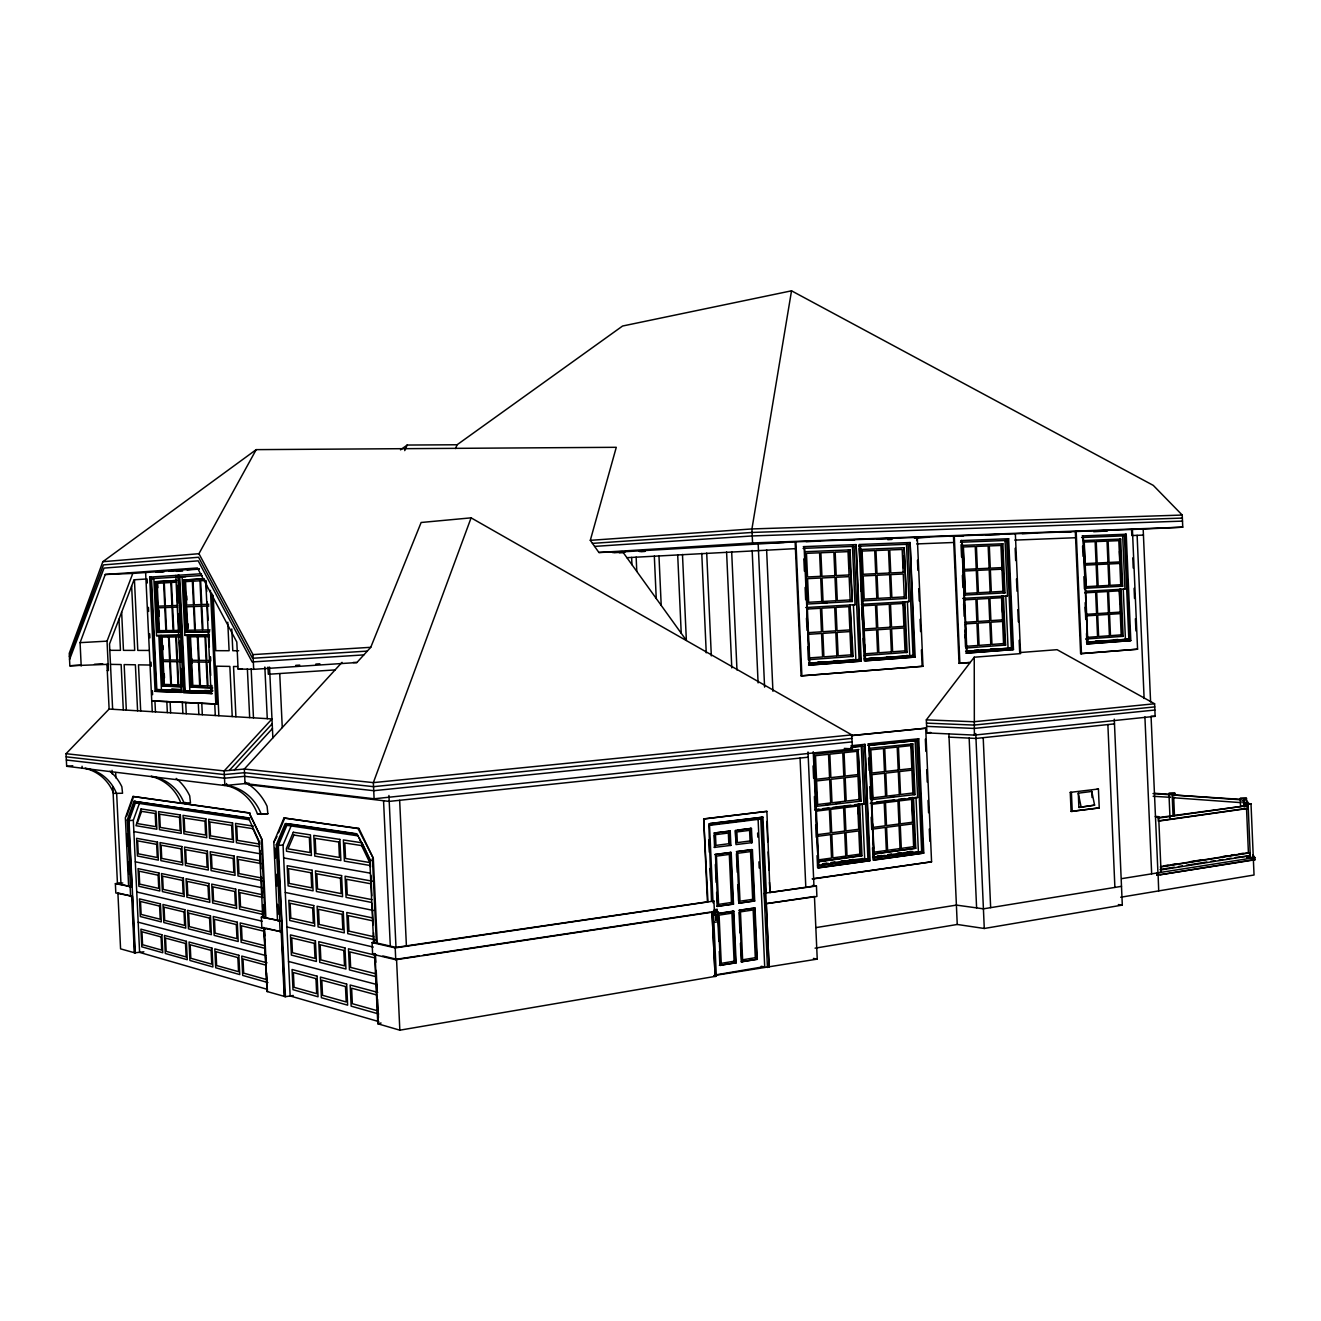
<?xml version="1.0" encoding="UTF-8"?>
<svg xmlns="http://www.w3.org/2000/svg" width="1321" height="1321" viewBox="0 0 1321 1321"><rect width="100%" height="100%" fill="white"/><g stroke="black" fill="none" stroke-linecap="round" stroke-linejoin="round"><path stroke-width="1.5" d="M1015.354 533.734L1020.572 653.614L974.238 657.214L974.353 735.103L1155.132 716.312L1154.604 703.763L1057.064 649.684L1019.68 652.574L1019.152 640.305M715.239 912.844L715.47 913.967M1150.591 701.88L1143.177 529.044L1140.898 529.176L1182.757 527.178L1182.229 515.058L1153.283 485.385L791.527 290.818L751.93 528.945L752.557 542.948L598.908 552.492L590.305 540.339L616.28 447.307L256.208 449.635L102.823 561.706L69.253 653.367L69.848 665.784L108.14 664.331L106.968 664.314L109.115 709.063L66.05 753.713L66.661 766.296L224.851 785.533L249.009 783.188M249.801 818.062L133.966 801.335L127.262 820.044L130.449 886.853L128.632 886.441L125.363 817.798L132.975 796.464L180.68 803.085M126.799 815.784L133.041 798.33M143.89 951.814L134.725 952.821L132.48 896.282L115.819 892.979L115.373 883.666L132.034 886.837L128.385 819.928L135.089 801.22M135.336 953.002L129.029 820.688L135.419 802.854L138.309 802.574M267.403 989.379L139.613 952.408L133.322 820.242L139.745 802.425L143.758 803.019M81.192 665.999L80.086 642.65L105.251 574.486L197.44 567.964L236.806 642.006L238.094 669.02L253.682 669.334L356.885 662.531L370.755 647.307L421.135 522.489L471.102 517.849L851.781 734.889L852.408 748.875L374.107 798.776L245.029 783.584L244.335 769.037L342.007 662.349M471.102 517.849L373.348 782.626L374.107 798.776M107.265 670.54L108.438 670.556L107.034 641.147L132.794 573.43L199.108 568.757M455.563 448.562L457.083 444.764L622.571 326.023L791.527 290.818M377.261 943.111L373.628 942.6L369.797 860.301L357.231 834.178L285.204 823.577L276.287 844.78L279.87 921.117L277.509 920.572L273.81 842.154L283.965 817.996L358.932 828.465L373.298 858.237L377.261 943.111L395.986 947.405L707.957 901.764L703.697 818.888L707.412 901.682M276.981 836.49L273.81 842.154M278.533 832.775L284.791 817.914M259.18 841.939L262.73 917.187L263.952 917.022L261.343 917.154L261.839 927.788L282.199 931.883L277.509 844.631L286.459 823.445M293.279 995.473L285.452 996.695L278.335 845.506L286.872 825.311L290.026 824.965M378.797 1021.595L290.141 995.951L283.057 844.978L291.611 824.799M404.738 450.626L407.182 445.045L457.083 444.764M102.823 561.706L198.943 553.697L256.208 449.635M974.353 735.103L926.913 732.891L926.335 719.862L974.238 657.214M234.411 769.961L272.423 728.532M229.293 770.44L272.192 723.743M400.494 449.867L407.182 445.045M715.173 912.415L715.454 913.818M1078.894 807.445L1094.597 805.15L1091.79 791.444L1078.283 793.178L1078.894 807.445L1094.597 805.15M815.09 948.164L957.246 924.469L984.277 928.481L1122.305 905.083L1114.28 719.185M714.545 975.096L763.621 966.757L761.177 966.295M715.619 975.311L817.237 959.112L814.446 896.48L764.942 903.845L764.463 893.227L766.329 893.194L762.927 817.171L710.021 823.478M375.032 954.109L378.285 1023.907L399.834 1030.182L716.329 976.186L713.39 910.962M1120.67 897.24L1254.042 875.014L1253.381 859.74L1160.069 874.766M740.437 943.277L741.279 961.82L756.784 959.228L754.473 907.973M719.367 965.288L736.144 962.86L733.832 911.259L732.742 911.094L733.37 924.964M741.279 961.82L757.313 959.327L755.018 908.055L753.944 907.89L754.39 918.128M374.537 953.514L377.789 1023.56L381.092 1023.015M378.285 1023.907L377.789 1023.56M1121.496 886.341L983.418 908.831L956.404 905.1L816.229 927.557M1156.998 875.262L1254.95 859.789L1254.851 857.61L1156.899 872.999L1156.998 875.262L1158.038 875.096M1160.135 869.449L1174.336 867.187M1178.398 866.543L1182.46 865.899M1186.522 865.255L1206.8 862.019M1210.862 861.375L1214.924 860.731M1218.986 860.087L1223.031 859.443M1227.093 858.799L1231.155 858.155M1235.218 857.511L1249.699 855.793L1249.567 852.887L1247.255 852.656M1160.399 870.011L1249.699 855.793M1121.76 878.63L1161.06 872.339L1158.682 816.675L1155.248 816.395M1253.299 857.56L1246.908 857.692L1253.299 857.56L1251.004 803.746L1244.613 803.911L1251.004 803.746M1164.065 865.8L1168.127 865.156M1172.189 864.528L1176.235 863.884M1190.452 861.639L1200.591 860.037M1222.916 856.503L1226.978 855.859M1231.023 855.232L1235.085 854.588M1239.148 853.944L1243.21 853.3M1161.159 866.559L1248.411 852.772L1246.529 808.402L1159.194 820.754M1160.267 867.005L1249.567 852.887M264.035 927.705L267.04 991.51L285.452 996.695M267.04 991.51L266.578 972.933M717.567 913.538L733.287 911.176L735.599 962.761L719.895 965.387L719.268 951.434M752.541 908.27L738.967 910.318L755.018 908.055M733.832 911.259L718.096 913.637L720.44 965.486M714.298 909.707L717.187 909.261L717.749 921.794L713.423 922.454L712.944 911.705M382.859 955.975L396.548 959.228L418.939 955.876M423.017 955.265L710.219 912.134M711.986 911.787L715.156 976.483L711.986 911.787L714.413 911.837L713.918 901.054L711.491 901.005L708.816 823.825L762.927 817.171M374.239 942.253L372.076 942.567L372.621 954.208L395.755 959.723L714.413 911.837M372.621 954.208L374.768 953.894M716.709 906.305L733.502 904.142L731.19 852.507L730.117 852.375L730.645 864.281M752.409 849.7L736.325 851.682L751.864 849.634L754.159 900.905L738.654 903.217L754.704 900.988L752.409 849.7L751.319 849.568L751.781 859.806M769.516 882.362L769.978 892.501L813.967 886.044L808.006 751.963M372.076 942.567L395.194 947.884L713.918 901.054M764.463 893.227L816.444 885.995L816.906 896.447L764.942 903.845M812.151 878.828L931.569 861.804L925.691 728.218L851.087 735.566M812.96 878.944L931.569 861.804M373.628 942.6L374.916 942.418M817.583 865.305L867.93 859.079L862.927 746.068L853.102 746.827M872.983 857.527L921.662 851.517L916.774 740.487L867.649 745.325M1157.906 817.666L1247.569 805.579L1247.685 808.485L1158.302 821.15L1158.17 818.128L1247.569 805.579M867.93 859.079L818.838 865.982L813.819 753.234M921.662 851.517L874.271 858.188L869.284 745.407L916.774 740.487M869.268 860.549L864.941 744.317L870.093 860.648L817.6 867.847L817.055 855.628M922.966 852.986L917.93 738.72L918.755 738.769L923.792 853.069L873.082 860.021L872.537 847.801M870.093 860.648L818.409 867.947L813.224 751.715M923.792 853.069L873.908 860.12L868.756 743.921M818.525 859.872L831.536 858.072L830.496 834.624L817.468 836.325M873.775 852.21L886.341 850.476L885.318 827.441L872.752 829.093L873.594 848.363M824.453 860.532L828.449 859.971M819.284 861.457L861.176 855.628L858.898 804.208L854.902 804.687M874.601 853.762L915.767 848.231L913.538 797.686L911.903 797.537M818.079 861.837L861.986 855.727L859.707 804.274L858.089 804.126L858.534 814.413M873.396 854.142L915.767 848.231M1249.154 803.795L1245.868 799.783C1242.813 798.181 1241.674 803.68 1244.63 802.805L1244.795 806.751M822.62 863.736L826.698 863.158M830.793 862.596L834.872 862.019M840.998 861.16L845.093 860.582M849.172 860.021L853.25 859.443M877.623 856.041L881.569 855.48M887.481 854.654L891.427 854.093M897.339 853.267L901.285 852.722M907.197 851.896L911.143 851.335M1155.545 817.121L1158.682 816.675M822.19 864.231L828.317 863.356M832.395 862.795L863.042 858.501M873.33 857.048L885.169 855.397M889.116 854.836L912.778 851.517M1240.568 806.504L1240.237 798.412L1246.479 798.264L1246.644 802.309M1240.237 798.412L1246.479 798.264M282.199 931.883L281.191 931.8L284.246 996.513M129.689 895.754L117.899 892.946L120.574 948.858L134.725 952.821M261.839 927.788L263.87 927.524M262.73 917.187L278.318 920.456L277.509 920.572M1240.683 799.37L1172.635 794.945L1172.751 797.702L1174.65 797.438M1098.428 789.017L1070.258 792.369L1071.083 811.424L1099.237 807.907L1098.428 789.017L1097.256 788.934M1071.083 811.424L1099.237 807.907M261.343 917.154L281.687 921.084M1168.936 793.409L1174.947 793.26L1168.936 793.409L1169.993 817.815M716.609 892.435L717.237 906.388L732.973 904.059L730.645 852.441L714.909 854.522L731.19 852.507M729.341 835.087L729.159 831.008L730.232 831.14L730.86 845.39L714.595 847.372L714.034 835.103M750.378 828.35L751.451 828.465L752.095 842.616L736.012 844.581L735.384 830.364L735.929 842.55M817.402 834.657L830.43 832.957L829.39 809.492L816.345 811.111M737.316 830.116L750.906 828.399L751.55 842.55M730.331 845.324L729.687 831.074L713.951 833.056L730.232 831.14M735.913 830.414L751.451 828.465M814.958 809.575L818.954 809.096M822.95 808.601L828.944 807.874M832.94 807.379L850.906 805.183M876.368 802.062L894.548 799.832M898.577 799.337L904.637 798.594M908.683 798.099L912.712 797.603L914.941 848.148M859.707 804.274L863.868 804.109L861.292 745.985M913.538 797.686L917.649 797.521L915.123 740.404M814.743 810.136L863.868 804.109M870.225 803.333L917.649 797.521M710.962 824.552L719.152 823.544M723.248 823.033L729.39 822.273M733.502 821.778L739.644 821.018M743.74 820.523L749.882 819.763M753.977 819.251L760.797 819.037L767.435 967.484M760.797 819.037L709.542 825.344L713.026 902.804M283.965 817.996L358.074 828.564L373.298 858.237M703.697 818.888L766.89 811.358L769.978 892.501M704.225 818.954L766.89 811.358M825.708 804.72L829.803 804.225M835.929 803.482L840.024 802.986M890.519 796.86L894.466 796.381M369.797 860.301L371.085 860.136M816.411 806.355L861.176 801.087L858.089 749.519L860.367 801.021M871.794 799.634L915.04 794.548L912.811 743.921L911.16 743.839L911.341 747.884M115.373 883.666L119.468 883.171M112.846 787.184L117.453 883.617L122.77 882.989M276.287 844.78L277.509 844.631M278.335 845.506L283.057 844.978M358.074 828.564L358.932 828.465M132.975 796.464L249.273 813.042L262.202 840.024L265.851 917.6M716.543 915.205L714.975 915.37L713.967 913.95L714.281 912.018L715.685 911.011L717.105 911.705M222.869 784.889A50.479 45.971 -73.7 0 1 257.446 813.868L267.866 813.719L267.073 806.256A59.825 54.442 -73.9 0 0 245.359 782.362M1114.495 723.875L975.971 738.439L949.039 737.135M257.446 813.868L267.866 813.719M808.237 757.197L389.2 801.401L248.497 784.74M127.262 820.044L128.385 819.928M850.988 745.754L864.941 744.317M867.947 743.888L918.755 738.769M129.029 820.688L133.322 820.242M850.625 747.356L862.927 746.068M249.273 813.042L262.202 840.024M858.898 749.568L814.099 754.126L817.22 806.437M912.811 743.921L869.532 748.33L872.603 799.7M926.913 732.891L930.876 732.478M1154.868 710.038L974.056 728.432L926.615 726.368M852.095 741.89L373.727 790.701L244.682 776.319L224.504 778.218L66.347 760.004M851.781 734.889L373.348 782.626L244.335 769.037L224.174 770.919L66.05 753.713M851.896 735.599L925.691 728.218M151.519 776.517A47.193 43.758 -70.4 0 1 180.845 802.953L185.518 802.491M180.845 802.953L190.472 802.821L189.712 795.836A55.911 51.8 -70.6 0 0 176.221 778.416M1154.736 706.9L973.907 725.08L926.483 723.115M851.929 738.389L373.546 786.672L244.517 772.686L224.339 774.568L66.199 756.85M1154.604 703.763L973.759 721.745L926.335 719.862M66.661 766.296L72.787 765.767M1143.177 529.044L795.126 541.858L801.087 675.873L922.966 666.263L917.286 537.35L916.609 540.652M953.465 536.029L959.046 663.324L969.432 662.498M1075.327 531.554L1080.611 653.664L1137.563 649.205L1132.411 529.424L1131.569 529.473L1131.816 535.55L1143.441 535.088M801.087 675.873L922.966 666.263M959.046 663.324L970.258 662.515M1080.611 653.664L1137.563 649.205M803.3 546.646L856.107 544.599L861.259 661.144L809.377 665.107L804.093 546.597M865.073 660.863L915.156 657.049L910.119 542.535L859.112 544.5L864.264 660.847L915.156 657.049M1013.471 649.552L966.609 653.119L961.688 540.553L960.846 540.586L1008.65 538.737L1013.471 649.552L965.783 653.119M1087.645 643.888L1130.809 640.602L1126.235 534.229L1082.13 535.93L1082.989 535.88L1087.645 643.888L1086.803 643.888L1086.539 637.779M217.024 704.027L151.733 700.873L217.024 704.027L211.789 593.327M817.765 662.168L821.86 661.854M834.162 660.929L838.274 660.616M868.871 658.304L874.816 657.858M886.688 656.966L890.635 656.653M974.419 650.345L978.448 650.031M990.585 649.123L994.614 648.809M1095.39 641.197L1101.532 640.735M1113.818 639.81L1117.929 639.496M808.667 663.125L859.096 659.575L854.076 546.366L803.085 548.38L804.687 548.281L809.806 663.307L859.096 659.575M864.198 658.915L913.026 655.497L908.138 544.252L858.848 546.2L860.466 546.118L865.47 659.096L913.026 655.497M965.601 651.253L1011.407 648.05L1006.718 540.421L960.45 542.254L962.117 542.155L966.906 651.418L1011.407 648.05M1086.489 642.122L1128.828 639.166L1124.386 535.831L1081.602 537.531M1128.828 639.166L1087.827 642.27L1083.303 537.432M841.213 661.986L845.192 661.689M892.963 658.056L896.959 657.759M1101.764 642.188L1105.875 641.874M824.089 663.357L828.069 663.059M875.773 659.427L879.786 659.129M808.568 665.09L861.259 661.144M1086.803 643.888L1130.809 640.602M809.525 657.908L822.603 656.95L821.563 633.453L808.485 634.328M966.097 646.332L977.903 645.474L976.929 623.149L965.123 623.925L965.75 638.192M808.287 659.691L853.151 656.421L850.063 604.886L852.342 656.421M863.802 655.563L907.131 652.392L904.902 601.749L903.267 601.798L903.448 605.844M965.816 648.033L1005.611 645.061L1003.481 596.052L1001.813 596.101M1085.647 639.05L1123.164 636.309L1121.133 589.249L1119.432 589.298M183.388 692.468L212.268 693.525L183.388 692.468L177.823 575.279L201.453 573.743M590.305 540.339L751.93 528.945L1182.229 515.058M163.028 571.63L155.861 572.125L164.085 571.811M169.055 571.217L181.093 570.375M187.103 569.962L199.141 569.12M211.178 685.649L211.476 691.791L185.155 690.734L179.755 576.864L182.1 576.765L184.874 635.368L188.573 635.219L191.033 687.118L211.905 687.746M176.832 577.112L151.535 578.664L156.819 689.612L180.68 690.041M176.981 575.362L149.669 577.112L155.102 691.296L182.529 692.303M185.155 690.734L212.169 691.279M592.452 543.377L752.078 532.446L1182.361 518.08L1181.486 518.129M151.535 578.664L153.847 578.565L156.555 635.649L160.155 635.517L162.549 686.078L164.844 685.913M594.599 546.399L752.243 535.946L1182.493 521.118M1085.746 615.916L1096.628 615.19L1097.553 636.623L1086.671 637.432L1086.506 633.519M335.088 669.912L268.312 674.271L267.965 667.072M238.094 669.02L242.073 668.773M295.706 665.371L299.735 665.107M315.835 664.067L319.864 663.803M808.402 632.643L821.48 631.785L820.44 608.287L807.346 609.047M965.04 622.323L976.863 621.547L975.889 599.222L964.066 599.916L964.429 608.056M1085.68 614.381L1096.562 613.671L1095.621 592.237L1084.739 592.865M145.937 579.027L134.032 579.787L109.511 643.971L112.632 709.278M179.755 576.864L202.295 575.494M367.288 651.104L252.559 658.271L198.563 557.264L103.434 564.909L69.402 656.471M363.82 654.902L252.146 661.953L198.2 560.847L104.029 568.096L69.551 659.575M612.63 552.409L795.126 541.858M69.848 665.784L80.102 665.14M94.485 664.265L102.691 663.753M198.943 553.697L252.988 654.605L370.755 647.307M177.988 632.099L157.694 632.379L155.284 581.752L175.528 580.53M209.61 631.686L186.079 631.999L183.619 580.035L203.186 578.846M155.284 581.752L176.7 580.48M204.375 578.796L184.791 579.985L187.252 631.933L208.834 631.636M887.795 539.678L891.906 539.43M914.429 538.093L928.762 537.234M176.486 582.165L171.499 582.462L172.589 605.629L177.592 605.447M205.911 580.431L200.66 580.728L201.783 604.523L208.801 604.258M805.727 607.544L855.034 604.688L852.458 546.448L854.076 546.366M861.408 604.324L909.013 601.567L906.487 544.351L908.138 544.252M962.811 598.38L1007.461 595.87L1005.05 540.504L1006.718 540.421M1085.631 591.28L1124.964 589.083L1122.685 535.93L1124.386 535.831M626.897 557.677L795.424 548.644M1071.034 531.868L1059.046 532.297M856.107 544.599L860.45 661.144M1093.705 531.736L1107.411 530.959M910.119 542.535L914.33 657.032M822.917 603.07L827.012 602.838M852.342 601.501L807.412 604.027L805.083 551.699L850.047 549.883L852.342 601.501L849.238 549.932M860.731 549.47L904.158 547.72L906.404 598.446L862.993 600.873L861.54 549.42L861.176 559.757M964.33 595.127L1005.017 592.848L1002.87 543.773L962.15 545.408L962.976 545.358L965.156 595.111M1083.088 540.57L1120.67 539.051L1122.701 586.161L1085.152 588.274L1085.994 588.241L1083.93 540.52M1008.65 538.737L1007.807 538.786L1012.629 649.552M1126.235 534.229L1125.376 534.278L1129.95 640.602M848.429 549.982L850.047 549.883M157.694 632.379L179.144 632.032M186.079 631.999L188.424 631.867M160.155 635.517L179.606 635.252L156.555 635.649M188.573 635.219L190.918 635.087M80.086 642.65L107.034 641.147M904.158 547.72L906.404 598.446M1002.87 543.773L1002.028 543.806L1004.175 592.865M1120.67 539.051L1119.828 539.1L1121.859 586.194M177.823 575.279L178.996 575.229L184.56 692.386M149.669 577.112L150.825 577.079L156.258 691.213M182.645 576.831L185.749 576.699M183.619 580.035L185.964 579.936M598.908 552.492L622.538 551.6L686.359 640.404L682.478 554.473M612.63 552.508L624.916 552.046M639.232 551.501L645.375 551.27M614.381 552.541L624.552 552.161M640.834 551.534L644.912 551.385M619.318 552.822L623.396 552.657M176.42 571.332L182.595 571.085M105.251 574.486L132.794 573.43M916.757 543.922L953.745 542.485M1014.792 540.107L1075.608 537.73M752.557 542.948L1182.757 527.178M770.16 542.948L784.179 542.436M806.124 541.627L820.308 541.098M842.6 540.289L854.753 539.843M877.045 539.018L893.26 538.423M915.42 537.597L927.111 537.168M949.617 536.343L963.603 535.831M985.582 535.022L999.551 534.493M1022.239 533.651L1036.556 533.123M1094.894 530.992L1106.816 530.547M177.658 607.099L172.671 607.28L173.778 630.464L178.764 630.381M208.883 605.976L201.865 606.223L202.988 630.018L210.006 629.919M1121.001 586.21L1122.701 586.161M1124.964 589.083L1123.263 589.133L1125.426 639.182M1003.333 592.898L1005.017 592.848M1007.461 595.87L1005.793 595.92L1008.055 648.05M909.013 601.567L907.378 601.616L909.74 655.48M855.034 604.688L853.416 604.721L855.859 659.559M209.412 634.939L189.745 635.153L192.206 687.036M184.874 635.368L209.164 635.104M179.755 636.92L176.42 636.937L177.509 660.087L180.845 660.137M209.197 636.656L205.68 636.689L206.803 660.45L210.32 660.5M1123.164 636.309L1122.305 636.309L1120.291 589.282M1005.611 645.061L1004.786 645.061L1002.639 596.068M905.496 652.392L907.131 652.392M109.825 650.312L120.459 650.345L118.973 619.202M149.339 650.444L137.797 650.411L134.428 579.754M238.672 650.758L232.793 650.725L231.769 628.961M906.47 655.464L908.105 655.48M851.533 656.405L853.151 656.421M852.623 659.526L854.241 659.542M353.169 662.481L356.885 662.531M180.927 661.788L177.592 661.738L178.682 684.889L182.034 685.005M210.402 662.201L206.885 662.151L208.008 685.913L211.525 686.028M110.485 664.364L121.136 664.546L123.299 709.922M150.033 665.041L138.49 664.843L140.687 710.979M237.466 666.544L233.536 666.478L235.914 716.758M1155.132 716.312L1151.053 716.164L1157.939 872.834M182.05 686.656L163.705 685.995L161.294 635.451M162.549 686.078L180.878 686.738M191.033 687.118L212.681 687.894M171.796 689.199L181.456 689.562M204.705 690.47L212.846 690.784M171.433 689.43L181.076 689.81M204.375 690.718L212.516 691.032M156.819 689.612L181.786 690.602M193.906 691.725L197.902 691.874M155.102 691.296L181.357 692.386L175.809 575.411M844.268 748.413L852.408 748.875M109.115 709.063L271.977 718.954L224.174 770.919L224.851 785.533M1154.917 793.31L1171.38 794.466M1153.018 793.558L1169.481 794.714L1169.597 797.471M1172.635 794.945L1240.766 799.783L1240.898 802.623L1172.751 797.702M1153.134 796.282L1170.538 797.339M1070.258 792.369L1071.414 792.451L1072.239 811.523M1246.529 808.402L1247.685 808.485M913.389 794.416L915.04 794.548M859.558 800.955L861.176 801.087M751.005 842.484L752.095 842.616M860.351 855.529L861.986 855.727M729.786 845.258L730.86 845.39M714.05 847.306L715.123 847.438L714.479 833.122M1118.359 904.571L1122.305 905.083M812.481 885.45L816.444 885.995M184.758 803.663L250.082 812.96M288.457 823.743L356.521 833.733M133.966 801.335L248.579 818.194L259.676 842.402M135.419 802.854L249.57 819.78M286.872 825.311L358.239 835.896M753.614 900.823L754.704 900.988M766.263 903.729L769.103 967.302L765.833 893.442M253.285 826.12L235.518 823.396L236.426 842.765L259.61 846.695M732.428 903.977L733.502 904.142M369.83 865.437L344.368 861.11L343.377 839.941L362.02 842.798L370.772 860.962M133.85 831.57L260.914 853.927M283.668 857.923L369.797 873.065M813.389 958.419L817.237 959.112M260.27 860.797L237.086 856.586L237.995 875.939L263.143 880.925M372.505 881.206L345.078 876.219L346.069 897.388L371.548 902.441M261.195 863.587L238.308 859.377L238.969 873.561L261.872 878.052M371.267 883.848L346.531 879.291L347.258 894.812L372.01 899.667M756.239 959.129L757.313 959.327M735.07 962.662L736.144 962.86M713.654 975.641L716.329 976.186M135.303 861.804L262.499 887.795M285.286 892.451L373.529 910.483M261.872 894.647L238.655 889.76L239.563 909.112L262.796 914.38M372.274 917.864L346.779 912.497L347.77 933.65L375.247 939.892M262.78 897.454L239.877 892.583L240.538 906.767L263.473 911.919L263.127 904.687M373.001 920.869L348.216 915.618L348.942 931.123L373.727 936.688M117.453 883.617L129.392 886.358M136.74 892.005L262.169 921.199M286.905 926.962L373.249 947.058M265.95 928.168L279.292 931.338M265.405 928.944L240.207 922.933L241.132 942.269L264.398 948.197M375.957 955.314L348.463 948.759L349.454 969.911L374.999 976.434M374.718 957.89L349.916 951.913L350.643 967.418L375.461 973.693M265.059 945.77L242.106 939.958L241.446 925.79L264.382 931.305L264.894 942.154M138.177 922.207L265.752 955.512M288.523 961.457L377.063 984.574M266.991 962.811L241.776 956.074L242.701 975.41L267.932 982.576M377.69 992.352L350.164 985.02L351.155 1006.156L378.698 1013.967M376.452 994.878L351.617 988.207L352.344 1003.696L377.179 1010.681M266.66 979.604L243.675 973.131L242.998 958.963L265.967 965.156L266.148 968.755M267.453 991.46L263.705 928.036M1243.061 800.031L1246.083 803.779M1243.193 802.887L1245.191 805.414M1252.968 854.869L1254.851 857.61M1253.068 857.032L1254.95 859.789M359.081 837.679L370.21 860.797L370.491 866.972M1078.283 793.178L1081.09 806.949M279.738 673.644L282.265 727.607M269.534 667.088L272.869 737.878M281.604 931.734L284.659 996.463M279.639 921.364L280.151 932.164M274.917 848.082L275.395 858.138M276.155 874.221L276.716 886.292M277.559 904.373L278.037 914.429M264.844 667.022L267.271 718.674M252.988 654.605L253.682 669.334M261.376 840.106L265.042 917.715M263.374 904.819L263.573 908.881M264.448 927.656L264.844 935.895M265.224 944.119L266.198 964.693M260.055 850.559L260.914 868.904M261.31 877.061L262.268 897.454M262.648 905.612L263.226 917.831M251.172 668.822L253.467 717.831M247.374 668.756L249.669 717.6M227.773 622.208L229.111 650.725L215.785 650.675L213.176 595.309M232.232 716.543L229.854 666.411L216.528 666.18L218.857 715.734M226.568 783.551L226.651 785.351A50.644 46.086 -73.9 0 1 261.31 814.413M210.452 590.371L215.835 704.126M214.745 703.911L215.29 715.503M210.534 656.884L210.716 660.962M211.872 685.384L212.07 689.463M206.241 581.339L206.737 591.56M207.215 601.782L208.091 620.193M208.569 630.431L209.345 646.795M209.824 657.016L210.7 675.427M205.779 581.62L211.063 693.608M201.783 703.267L202.311 714.727M198.299 703.086L198.844 714.512M192.057 659.03L192.255 663.01M186.723 595.92L186.905 599.916M188.044 623.875L188.226 627.871M187.219 635.236L189.844 690.404M185.716 702.458L186.244 713.753M177.476 585.616L177.674 589.727M178.83 614.348L179.029 618.443M180.102 641.015L180.3 645.11M181.456 669.73L181.654 673.842M176.783 585.186L177.641 603.433M178.12 613.571L178.996 631.818M179.474 641.956L180.333 660.186M180.729 668.31L181.588 686.54M182.331 702.277L182.876 713.538M170.095 701.666L170.624 712.795M166.826 701.501L167.354 712.597M162.929 645.49L163.127 649.536M164.266 673.793L164.465 677.838M157.694 583.684L157.876 587.729M158.933 609.988L159.23 616.065M156.439 581.702L158.85 632.313M158.867 635.533L161.41 689.281M154.92 700.89L155.449 711.87M147.093 578.945L147.275 583.007M148.431 607.379L148.629 611.441M149.686 633.783L149.884 637.845M151.04 662.201L151.238 666.263M152.394 690.635L152.592 694.697M145.624 572.488L152.262 711.689M131.638 586.045L134.709 650.394L123.464 650.361L121.648 612.201M137.582 710.797L135.386 664.793L124.157 664.595L126.321 710.104M131.654 896.216L134.346 952.87M130.152 887.052L130.614 896.513M126.882 833.865L127.46 845.985M128.236 862.134L128.814 874.238M115.654 772.57L115.918 777.92M121.004 884.443L116.677 793.838A44.468 41.777 -66.4 0 0 85.056 768.195M112.037 770.358L112.202 773.908M82.067 766.263L82.15 767.848M636.144 557.148L636.788 571.432M631.62 557.412L631.95 564.711M399.652 800.295L406.406 945.869M388.935 795.473L395.986 947.405M396.548 959.228L399.834 1030.182M395.194 947.884L395.755 959.723M383.552 800.741L390.306 946.1M372.439 858.336L376.386 943.244M375.461 954.059L375.841 962.266M376.221 970.473L377.179 990.998M377.575 999.204L378.433 1017.682M370.887 875.212L371.845 895.82M372.225 904.059L373.183 924.832M373.546 932.725L374.041 943.211M1002.012 562.251L1002.358 570.424M1001.995 600.18L1002.523 612.416M983.204 737.679L990.651 907.659M975.757 733.518L984.277 928.481M962.315 549.387L962.844 561.326M963.636 579.225L964.231 593.146M963.636 598.363L964.066 608.287M965.024 630.15L965.37 638.093M961.028 544.681L961.572 556.967M962.382 575.378L962.91 587.647M963.636 604.011L964.165 616.296M964.974 634.707L965.519 646.976M969.152 738.109L976.599 907.89M954.29 535.979L959.872 663.34M948.891 733.898L957.246 924.469M917.468 560.236L917.913 570.424M918.722 588.786L919.267 601.005M920.077 619.367L920.605 631.603M921.414 649.949L922.141 666.263M925.344 739.199L925.889 751.451M926.698 769.829L927.226 782.082M928.036 800.46L928.58 812.712M929.29 829.043L929.835 841.295M915.998 797.372L918.359 851.153M911.985 743.872L914.215 794.482M902.887 555.91L903.415 568.08M904.092 601.765L906.322 652.392M912.167 803.597L912.695 815.734M861.903 576.204L862.547 590.603M869.895 756.537L870.44 768.855M871.166 785.268L871.711 797.587M863.042 609.675L862.861 605.811L875.493 605.084L876.517 628.152L863.884 628.994L863.29 615.47M864.396 640.305L863.967 630.645L876.583 629.803L877.606 652.888L864.991 653.812L864.561 644.153M872.339 819.73L871.645 804.307L884.228 802.755L885.252 825.79L872.669 827.441L872.504 823.577M859.294 548.578L859.839 560.831M860.648 579.209L861.193 591.445M861.919 607.776L862.464 620.028M863.274 638.406L863.818 650.642M868.574 758.138L869.119 770.374M869.829 786.672L870.374 798.891M871.183 817.237L871.728 829.456M862.25 803.961L864.677 858.683M848.792 557.908L849.221 567.832M858.006 765.949L858.188 770.06M805.166 553.714L805.711 565.784M806.52 583.899L807.048 595.986M814.363 760.153L814.991 774.222M815.701 790.288L816.246 802.342M806.768 607.429L807.296 619.483M807.841 631.554L808.551 647.637M815.767 809.657L816.477 825.708M817.022 837.762L817.815 855.81M803.845 558.899L804.39 571.151M805.116 587.498L805.661 599.751M806.471 618.129L807.032 630.381M807.758 646.712L808.303 658.964M813.059 765.932L813.604 778.168M814.413 796.513L814.958 808.733M815.684 825.047L816.229 837.283M795.919 541.808L801.897 675.89M800.064 758.056L805.81 887.25M766.609 549.767L772.934 691.263M758.155 543.228L764.595 687.118M766.791 821.447L767.699 841.758M768.162 851.896L768.971 870.176M752.161 550.461L758.089 682.891M762.118 817.088L765.52 893.079M758.072 818.756L764.71 966.972M757.627 833.039L757.825 837.151M758.931 861.837L759.195 868.013M752.524 876.219L753.168 890.569M755.216 936.572L755.777 948.874M731.669 551.633L736.969 669.978M726.583 551.93L731.784 667.865M736.87 851.748L739.182 903.3M739.512 910.4L741.824 961.919M736.424 853.746L737.267 872.289M737.812 884.657L738.555 901.153M739.05 912.382L739.975 932.973M731.355 880.149L731.983 894.053M734.08 940.833L734.625 952.738M706.702 553.07L711.325 655.877M715.454 854.588L717.782 906.487M701.765 553.367L706.24 652.838M715.355 864.495L716.164 882.461M717.93 921.513L718.822 941.46M708.75 839.991L709.294 852.194M710.038 868.475L710.582 880.678M677.69 554.754L681.223 633.271M658.964 555.827L661.21 605.414M654.324 556.091L656.24 598.496M1248.081 804.159L1250.376 858.039M1243.606 798.66L1243.672 800.08M1243.788 802.937L1243.969 806.883M1173.708 797.57L1174.468 815.552M1172.107 793.624L1173.065 816.048M1158.038 873.131L1158.715 890.899M1137.117 535.335L1144.118 698.528M1144.911 716.874L1151.664 873.842M1132.791 557.875L1133.22 568.013M1134.095 588.324L1134.524 598.463M1135.4 618.773L1135.928 630.943M1119.498 551.418L1120.026 563.704M1119.514 591.346L1120.043 603.614M1107.873 724.569L1114.891 887.415M1085.168 602.657L1085.598 612.432M1082.576 546.118L1083.022 556.306M1083.897 576.666L1084.425 588.902M1085.218 607.231L1085.746 619.45M1091.79 791.444L1092.054 797.537M1076.186 531.504L1081.47 653.664M1015.155 548.281L1015.684 560.55M1016.476 578.961L1017.021 591.23M1017.814 609.625L1018.359 621.894M110.023 771.2A52.526 49.356 -66.3 0 1 121.846 786.705L122.556 793.244L113.606 793.393A44.336 41.678 -66.1 0 0 85.617 768.508M151.172 776.203A47.341 43.857 -70.6 0 1 184.213 803.449M715.569 912.217L715.255 914.165L716.263 915.585L717.831 915.403L718.393 911.919L716.973 911.226L715.569 912.217M141.066 808.931L135.997 825.691L156.885 829.241L156.027 811.21L141.066 808.931M141.562 811.358L137.153 823.544L155.812 826.665L155.184 813.488L141.562 811.358M293.295 832.263L286.376 848.478L286.508 851.269L311.426 855.513L310.468 834.889L293.295 832.263M293.923 835.054L288.028 848.842L310.055 852.54L309.345 837.448L293.923 835.054M734.096 961.226L721.249 963.356L719.086 915.123L731.95 913.174L734.096 961.226M755.298 957.692L742.617 959.806L740.47 911.87L753.152 909.954L755.298 957.692M715.866 920.275L715.701 916.691L715.866 920.275M731.471 902.491L718.591 904.39L716.428 856.124L729.308 854.406L731.471 902.491M752.673 899.337L739.991 901.219L737.828 853.267L750.543 851.583L752.673 899.337M845.754 856.107L832.841 857.89L831.801 834.459L844.713 832.758L845.754 856.107M859.822 854.142L847.025 855.925L846.001 832.593L858.799 830.909L859.822 854.142M900.047 848.577L887.596 850.295L886.573 827.276L899.04 825.642L900.047 848.577M913.637 846.678L901.302 848.396L900.278 825.476L912.629 823.858L913.637 846.678M844.631 831.091L831.718 832.775L830.678 809.344L843.607 807.758L844.631 831.091M858.716 829.258L845.919 830.926L844.895 807.593L857.692 806.025L858.716 829.258M898.974 824.007L886.507 825.625L885.483 802.607L897.95 801.071L898.974 824.007M912.563 822.223L900.212 823.842L899.205 800.906L911.556 799.387L912.563 822.223M728.829 843.723L715.949 845.39L715.47 834.657L728.35 833.039L728.829 843.723M750.064 840.965L737.349 842.616L736.87 831.949L749.585 830.348L750.064 840.965M830.694 802.937L817.649 804.522L816.609 780.942L829.654 779.456L830.694 802.937M844.928 801.22L831.999 802.788L830.959 779.324L843.888 777.854L844.928 801.22M859.013 799.519L846.216 801.071L845.176 777.706L857.99 776.253L859.013 799.519M885.582 796.299L872.983 797.834L871.959 774.667L884.558 773.247L885.582 796.299M899.304 794.648L886.837 796.15L885.813 773.099L898.297 771.679L899.304 794.648M912.91 792.996L900.542 794.499L899.535 771.547L911.903 770.143L912.91 792.996M829.571 777.788L816.527 779.258L815.486 755.678L828.531 754.308L829.571 777.788M843.805 776.187L830.876 777.64L829.836 754.159L842.781 752.805L843.805 776.187M857.907 774.585L845.093 776.038L844.069 752.673L856.883 751.319L857.907 774.585M884.476 771.596L871.893 773.016L870.869 749.849L883.468 748.528L884.476 771.596M898.214 770.044L885.731 771.447L884.723 748.396L897.207 747.075L898.214 770.044M911.837 768.508L899.469 769.895L898.445 746.943L910.83 745.638L911.837 768.508M836.854 655.893L823.908 656.851L822.867 633.37L835.83 632.511L836.854 655.893M850.988 654.853L838.158 655.794L837.118 632.429L849.964 631.57L850.988 654.853M891.378 651.864L878.861 652.789L877.854 629.721L890.354 628.895L891.378 651.864M905.017 650.857L892.616 651.765L891.609 628.813L904.01 627.987L905.017 650.857M990.783 644.516L979.076 645.375L978.101 623.066L989.809 622.29L990.783 644.516M1003.547 643.575L991.955 644.433L990.981 622.208L1002.589 621.448L1003.547 643.575M1109.409 635.748L1098.626 636.54L1097.701 615.124L1108.484 614.414L1109.409 635.748M1121.182 634.873L1110.482 635.665L1109.557 614.331L1120.258 613.621L1121.182 634.873M835.747 630.844L822.785 631.702L821.745 608.205L834.707 607.462L835.747 630.844M849.882 629.919L837.035 630.761L835.995 607.379L848.858 606.636L849.882 629.919M890.288 627.244L877.771 628.069L876.748 605.001L889.264 604.275L890.288 627.244M903.927 626.352L891.526 627.161L890.519 604.192L902.92 603.482L903.927 626.352M989.743 620.705L978.035 621.464L977.061 599.156L988.769 598.463L989.743 620.705M1002.523 619.863L990.915 620.622L989.941 598.396L1001.549 597.719L1002.523 619.863M1108.418 612.878L1097.635 613.588L1096.711 592.171L1107.51 591.544L1108.418 612.878M1120.191 612.102L1109.491 612.812L1108.583 591.478L1119.283 590.85L1120.191 612.102M163.622 582.924L157.166 583.304L158.239 606.174L164.729 605.926L163.622 582.924M170.838 582.495L164.283 582.875L165.373 605.91L171.928 605.662L170.838 582.495M192.354 581.223L185.551 581.62L186.657 605.101L193.477 604.836L192.354 581.223M199.966 580.778L193.048 581.19L194.17 604.82L201.089 604.556L199.966 580.778M821.745 601.534L808.65 602.277L807.593 578.648L820.704 578.004L821.745 601.534M836.028 600.725L823.049 601.468L822.009 577.954L834.988 577.31L836.028 600.725M850.179 599.932L837.316 600.659L836.276 577.26L849.139 576.633L850.179 599.932M876.83 598.43L864.198 599.14L863.174 575.939L875.806 575.329L876.83 598.43M890.618 597.67L878.085 598.363L877.061 575.262L889.594 574.652L890.618 597.67M904.274 596.894L891.857 597.587L890.849 574.602L903.267 573.991L904.274 596.894M977.259 592.799L965.436 593.459L964.462 571.019L976.285 570.441L977.259 592.799M990.156 592.072L978.448 592.733L977.474 570.375L989.198 569.813L990.156 592.072M1002.953 591.346L991.328 592.006L990.354 569.747L1001.978 569.186L1002.953 591.346M1097.057 586.062L1086.176 586.673L1085.235 565.14L1096.133 564.612L1097.057 586.062M1108.946 585.401L1098.147 585.996L1097.223 564.562L1108.022 564.034L1108.946 585.401M1120.72 584.724L1110.02 585.335L1109.095 563.984L1119.812 563.456L1120.72 584.724M820.622 576.336L807.527 576.963L806.471 553.334L819.581 552.805L820.622 576.336M834.905 575.642L821.926 576.27L820.886 552.756L833.865 552.228L834.905 575.642M849.073 574.965L836.21 575.576L835.169 552.178L848.032 551.65L849.073 574.965M875.74 573.677L863.092 574.288L862.068 551.072L874.717 550.56L875.74 573.677M889.528 573.017L876.995 573.611L875.972 550.51L888.505 549.998L889.528 573.017M903.184 572.356L890.767 572.951L889.76 549.949L902.177 549.453L903.184 572.356M976.219 568.839L964.396 569.417L963.405 546.96L975.245 546.481L976.219 568.839M989.115 568.228L977.391 568.79L976.417 546.432L988.158 545.953L989.115 568.228M1001.912 567.601L990.288 568.162L989.313 545.92L1000.955 545.441L1001.912 567.601M1096.067 563.076L1085.168 563.605L1084.244 542.056L1095.142 541.61L1096.067 563.076M1107.956 562.498L1097.157 563.027L1096.232 541.577L1107.031 541.131L1107.956 562.498M1119.746 561.937L1109.029 562.449L1108.104 541.098L1118.821 540.652L1119.746 561.937M164.795 607.577L158.322 607.809L159.412 630.662L165.885 630.579L164.795 607.577M172.011 607.313L165.455 607.544L166.545 630.563L173.117 630.464L172.011 607.313M193.56 606.537L186.74 606.785L187.846 630.249L194.682 630.15L193.56 606.537M201.172 606.256L194.253 606.504L195.359 630.134L202.295 630.034L201.172 606.256M168.51 637.019L162.021 637.069L163.11 659.922L169.6 660.005L168.51 637.019M175.743 636.953L169.171 637.003L170.26 660.005L176.849 660.087L175.743 636.953M197.357 636.755L190.505 636.821L191.628 660.269L198.464 660.351L197.357 636.755M204.986 636.689L198.051 636.755L199.157 660.351L206.109 660.434L204.986 636.689M169.682 661.639L163.193 661.557L164.266 684.394L170.772 684.608L169.682 661.639M176.931 661.738L170.343 661.639L171.433 684.641L178.021 684.872L176.931 661.738M198.546 662.036L191.71 661.937L192.816 685.384L199.669 685.616L198.546 662.036M206.192 662.135L199.24 662.036L200.363 685.649L207.314 685.88L206.192 662.135M180.383 814.958L158.57 811.606L159.428 829.671L181.258 833.386L180.383 814.958M205.894 818.855L183.041 815.354L183.916 833.832L206.786 837.729L205.894 818.855M232.595 822.95L208.668 819.284L209.56 838.191L233.52 842.27L232.595 822.95M339.893 839.396L313.787 835.4L314.761 856.074L340.884 860.516L339.893 839.396M179.507 817.27L159.643 814.182L160.27 827.408L180.151 830.744L179.507 817.27M204.97 821.216L184.164 817.996L184.808 831.536L205.614 835.021L204.97 821.216M231.637 825.377L209.841 821.976L210.501 835.83L232.298 839.495L231.637 825.377M252.938 828.68L236.74 826.17L237.4 840.354L259.841 844.119L252.938 828.68M338.721 842.022L315.174 838.356L315.884 853.515L339.447 857.461L338.721 842.022M361.607 845.589L344.831 842.98L345.557 858.485L369.748 862.547L361.607 845.589M157.496 842.121L136.591 838.307L137.434 855.991L158.355 860.136L157.496 842.121M181.885 846.546L160.039 842.583L160.898 860.648L182.76 864.974L181.885 846.546M207.414 851.186L184.544 847.042L185.435 865.503L208.305 870.044L207.414 851.186M234.164 856.058L210.204 851.698L211.096 870.605L235.072 875.361L234.164 856.058M312.119 870.225L287.185 865.701L288.127 885.879L313.094 890.833L312.119 870.225M341.594 875.592L315.455 870.836L316.413 891.493L342.568 896.695L341.594 875.592M156.654 844.35L137.615 840.85L138.243 853.795L157.282 857.527L156.654 844.35M181.01 848.842L161.112 845.176L161.74 858.402L181.654 862.316L181.01 848.842M206.505 853.531L185.667 849.7L186.311 863.224L207.149 867.319L206.505 853.531M233.19 858.435L211.377 854.423L212.037 868.277L233.867 872.554L233.19 858.435M311.013 872.768L288.506 868.624L289.2 883.419L311.706 887.828L311.013 872.768M340.422 878.168L316.825 873.825L317.535 888.983L341.132 893.607L340.422 878.168M158.966 872.999L138.044 868.607L138.887 886.275L159.824 891.015L158.966 872.999M183.388 878.135L161.509 873.544L162.367 891.592L184.263 896.563L183.388 878.135M208.949 883.518L186.046 878.696L186.922 897.174L209.841 902.359L208.949 883.518M235.732 889.149L211.74 884.096L212.631 903.003L236.641 908.452L235.732 889.149M313.771 905.562L288.804 900.311L289.761 920.489L314.745 926.17L313.771 905.562M343.278 911.771L317.106 906.256L318.08 926.913L344.269 932.857L343.278 911.771M158.124 875.212L139.068 871.166L139.679 884.112L158.751 888.389L158.124 875.212M182.513 880.397L162.582 876.17L163.21 889.396L183.157 893.871L182.513 880.397M208.024 885.813L187.169 881.388L187.813 894.928L208.685 899.601L208.024 885.813M234.758 891.493L212.912 886.853L213.556 900.707L235.419 905.612L234.758 891.493M312.664 908.055L290.125 903.267L290.818 918.062L313.358 923.131L312.664 908.055M342.106 914.314L318.493 909.294L319.203 924.436L342.833 929.736L342.106 914.314M160.435 903.878L139.481 898.891L140.323 916.543L161.294 921.893L160.435 903.878M184.89 909.723L162.978 904.489L163.837 922.553L185.766 928.135L184.89 909.723M210.485 915.833L187.549 910.351L188.424 928.828L211.377 934.674L210.485 915.833M237.285 922.223L213.275 916.493L214.167 935.384L238.193 941.526L237.285 922.223M315.438 940.882L290.438 934.905L291.38 955.083L316.396 961.473L315.438 940.882M344.963 947.933L318.774 941.675L319.732 962.332L345.953 969.02L344.963 947.933M159.593 906.074L140.505 901.467L141.132 914.413L160.221 919.234L159.593 906.074M184.015 911.952L164.052 907.147L164.679 920.374L184.643 925.427L184.015 911.952M209.56 918.095L188.672 913.075L189.316 926.599L210.204 931.883L209.56 918.095M236.31 924.551L214.448 919.284L215.092 933.121L236.987 938.653L236.31 924.551M314.315 943.343L291.759 937.91L292.453 952.689L315.025 958.402L314.315 943.343M343.79 950.443L320.161 944.746L320.871 959.872L344.517 965.866L343.79 950.443M161.905 934.756L140.918 929.158L141.76 946.81L162.764 952.755L161.905 934.756M186.393 941.295L164.448 935.433L165.307 953.481L187.268 959.707L186.393 941.295M212.004 948.131L189.052 942.005L189.927 960.466L212.896 966.972L212.004 948.131M238.853 955.298L214.811 948.874L215.703 967.765L239.761 974.584L238.853 955.298M317.09 976.186L292.057 969.498L292.998 989.677L318.047 996.777L317.09 976.186M346.663 984.079L320.425 977.078L321.399 997.718L347.638 1005.165L346.663 984.079M161.063 936.919L141.958 931.767L142.569 944.713L161.69 950.08L161.063 936.919M185.501 943.491L165.538 938.108L166.165 951.335L186.145 956.965L185.501 943.491M211.079 950.377L190.174 944.746L190.818 958.27L211.74 964.148L211.079 950.377M237.879 957.593L215.984 951.698L216.627 965.535L238.54 971.695L237.879 957.593M315.967 978.613L293.378 972.52L294.071 987.315L316.677 993.673L315.967 978.613M345.475 986.556L321.812 980.182L322.522 995.307L346.201 1001.962L345.475 986.556"/></g></svg>
